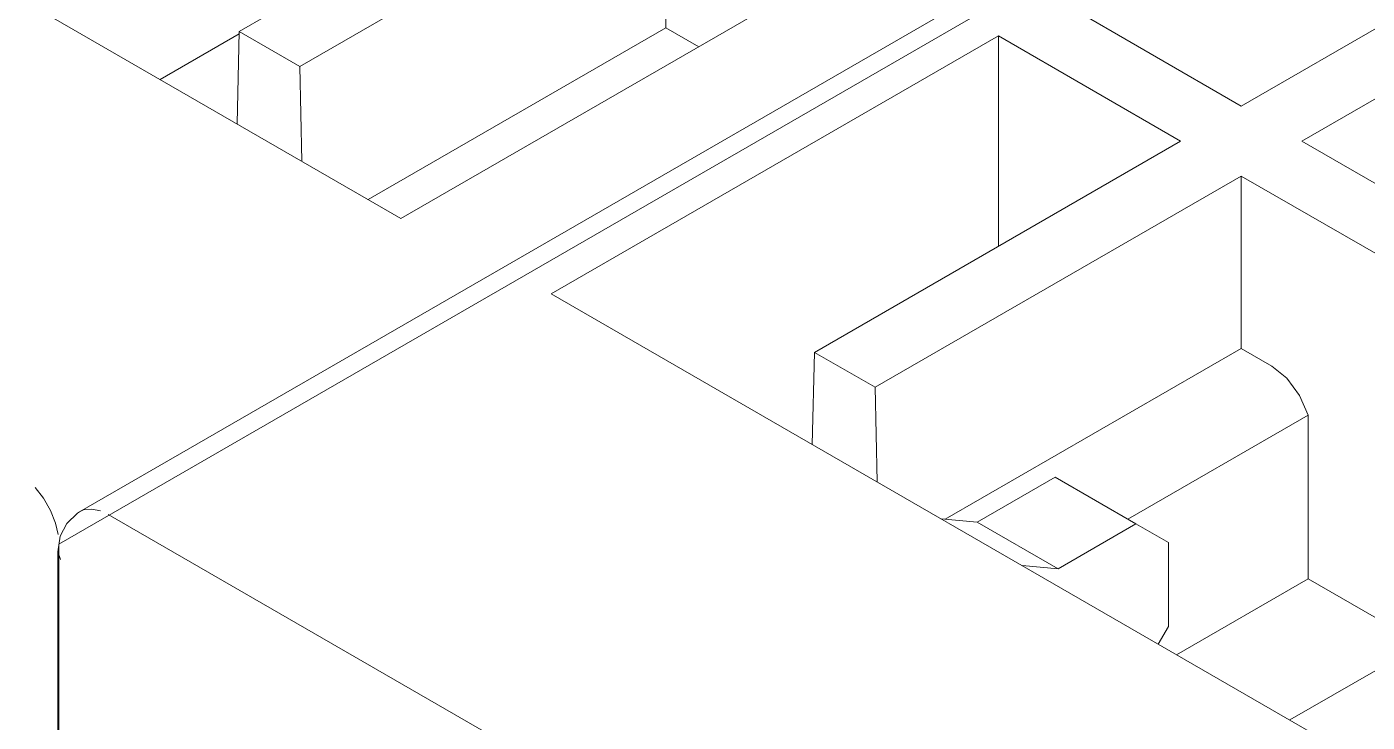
# Model space of a CAD drawing. Header units: inches. Extents: x 67248 to 85686, y -40174 to -31152.
# Drawn here: x 75397.12 to 75409.77, y -37906.66 to -37900.1 of the extents above; entities that cross this region are included whole.
import ezdxf

# ---------------------------------------------------------------- set-up
doc = ezdxf.new("R2010")
doc.units = ezdxf.units.IN
doc.header["$MEASUREMENT"] = 0

# ---------------------------------------------------------------- blocks, each defined once
blk = doc.blocks.new('ET200S')
at = {"lineweight": 0}
for p, q in [((98.118, 19.205), (119.685, 31.656)), ((97.937, 18.922), (119.504, 31.374)), ((100.925, 21.77), (91.555, 27.179)), ((99.511, 23.403), (102.711, 25.25)), ((108.268, 22.752), (112.264, 25.059)), ((103.241, 24.945), (100.041, 23.097)), ((103.241, 24.945), (103.241, 23.436)), ((112.793, 24.753), (108.797, 22.446)), ((100.925, 21.77), (104.833, 24.025)), ((108.268, 22.752), (106.676, 23.671)), ((103.241, 23.436), (100.64, 21.935)), ((103.527, 23.271), (103.241, 23.436)), ((99.511, 23.382), (98.821, 22.984)), ((99.511, 23.403), (99.493, 22.597)), ((100.041, 23.097), (99.511, 23.403)), ((106.146, 23.365), (102.239, 21.109)), ((106.146, 23.365), (106.146, 21.527)), ((106.146, 23.365), (107.738, 22.446)), ((100.059, 22.27), (100.041, 23.097)), ((104.538, 20.598), (107.738, 22.446)), ((113.925, 19.486), (108.797, 22.446)), ((108.268, 22.14), (105.068, 20.293)), ((108.268, 22.14), (108.268, 20.632)), ((108.268, 22.14), (113.395, 19.18)), ((111.609, 15.7), (102.239, 21.109)), ((108.268, 20.632), (105.681, 19.139)), ((108.535, 20.478), (108.268, 20.632)), ((104.52, 19.793), (104.538, 20.598)), ((105.068, 20.293), (104.538, 20.598)), ((108.535, 20.478), (108.666, 20.372)), ((105.068, 20.293), (105.086, 19.466)), ((108.666, 20.372), (108.777, 20.222)), ((108.777, 20.222), (108.852, 20.049)), ((108.852, 20.049), (107.277, 19.14)), ((108.852, 20.049), (108.852, 18.619)), ((106.641, 19.507), (105.961, 19.114)), ((106.641, 19.507), (107.348, 19.098)), ((97.801, 19.323), (97.728, 19.416)), ((97.863, 19.215), (97.801, 19.323)), ((97.907, 19.105), (97.863, 19.215)), ((98.152, 19.22), (98.118, 19.205)), ((98.225, 19.228), (98.152, 19.22)), ((98.3, 19.212), (98.225, 19.228)), ((97.931, 19.005), (97.907, 19.105)), ((97.948, 18.991), (98.005, 19.103)), ((98.005, 19.103), (98.098, 19.192)), ((98.098, 19.192), (98.118, 19.205)), ((108.268, 13.465), (98.368, 19.18)), ((105.961, 19.114), (105.647, 19.142)), ((105.961, 19.114), (106.668, 18.706)), ((107.348, 19.098), (106.668, 18.706)), ((107.348, 19.098), (107.631, 18.935)), ((97.927, 18.853), (97.948, 18.991)), ((97.937, -46.561), (97.937, 18.922)), ((107.631, 18.2), (107.631, 18.935)), ((97.927, 18.853), (97.927, -46.63)), ((97.95, 18.787), (97.927, 18.853)), ((106.668, 18.706), (106.354, 18.734)), ((107.702, 17.955), (108.852, 18.619)), ((110.638, 17.588), (108.852, 18.619)), ((107.631, 18.2), (107.543, 18.047)), ((108.692, 17.384), (109.842, 18.048))]:
    blk.add_line(p, q, dxfattribs=at)

msp = doc.modelspace()

# ---------------------------------------------------------------- block references
at = {"xscale": 1.08, "yscale": 1.08, "zscale": 1.08}
msp.add_blockref('ET200S', (75291.648, -37925.417, 0.332), dxfattribs=at)

doc.saveas('drawing.dxf')
